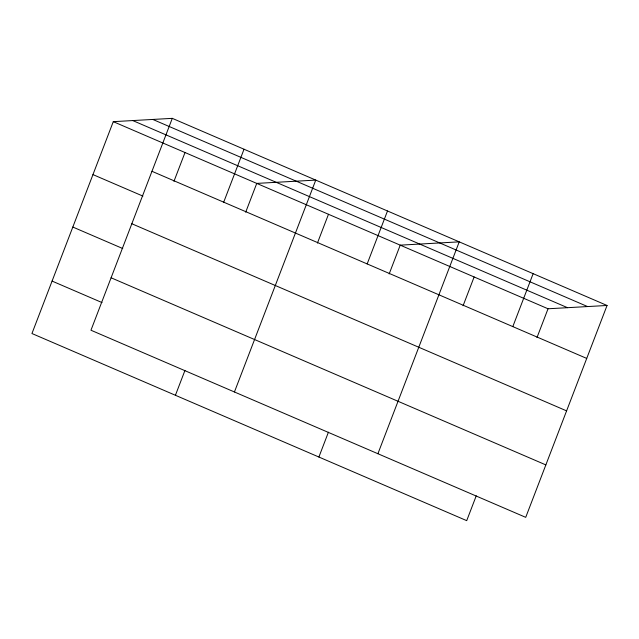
<?xml version="1.0" encoding="UTF-8"?>
<svg xmlns="http://www.w3.org/2000/svg" width="639" height="639" viewBox="0 0 639 639"><rect width="100%" height="100%" fill="white"/><g stroke="black" fill="none" stroke-linecap="round" stroke-linejoin="round"><path stroke-width="0.96" d="M172.29 118.351L90.962 330.227L525.721 517.342L607.05 305.474L172.29 118.351L113.279 121.658L31.95 333.526L466.71 520.649L476.247 495.808M173.96 181.324L185.014 152.529M223.706 202.172L244.026 149.23M175.421 395.277L184.959 370.428M245.696 212.196L256.75 183.401L315.762 180.102L234.433 391.971M317.431 243.076L328.486 214.281M367.169 263.923L387.498 210.982M318.893 457.029L328.43 432.18M389.167 273.947L400.222 245.152L459.233 241.854L377.905 453.722M463.075 305.762L474.13 276.967M512.813 326.609L533.142 273.668M536.984 337.568L548.038 308.773L607.05 305.474M152.817 119.445L587.576 306.568M132.752 120.563L567.512 307.686M113.279 121.658L548.038 308.773M151.97 171.3L586.73 358.423M92.959 174.599L142.896 196.093M131.834 223.746L566.593 410.869M72.822 227.045L122.768 248.539M111.09 277.781L545.85 464.904M52.078 281.08L102.024 302.574"/></g></svg>
